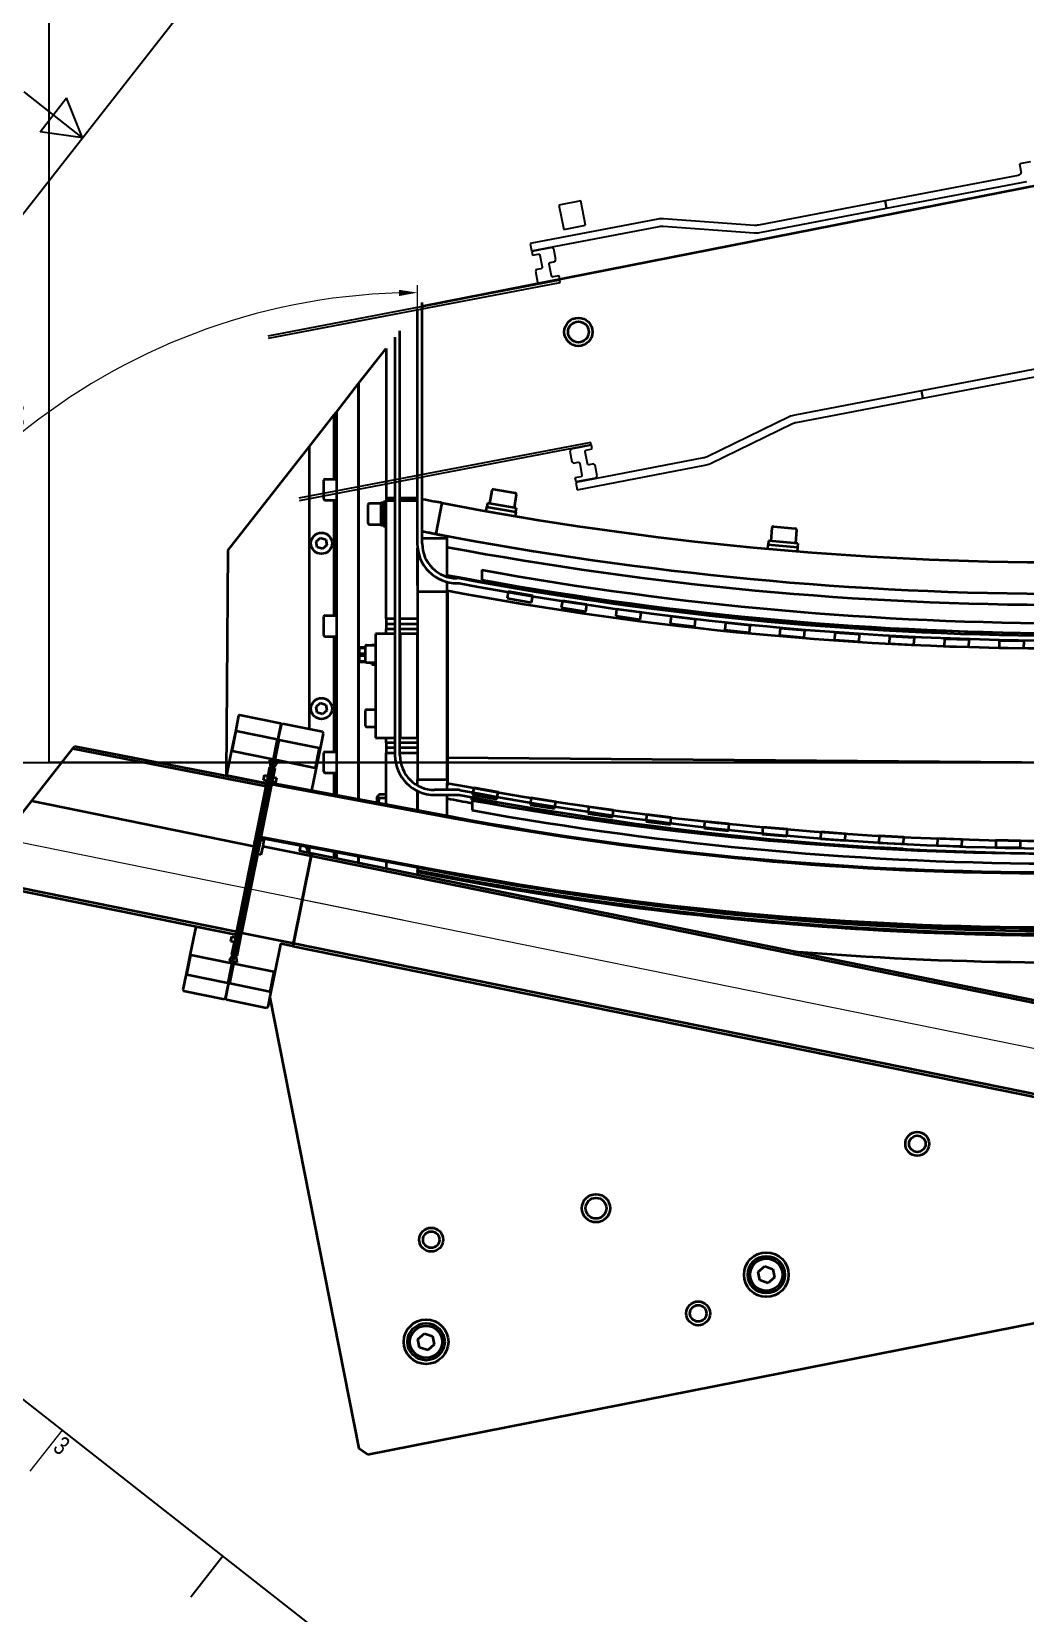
# Model space of a CAD drawing. Header units: millimetres. Extents: x -605 to 8012, y -2292 to 5879.
# Drawn here: x -1 to 668, y 816 to 1879 of the extents above; entities that cross this region are included whole.
import ezdxf

# ---------------------------------------------------------------- set-up
doc = ezdxf.new("R2010")
doc.units = ezdxf.units.MM
doc.header["$LTSCALE"] = 5
doc.layers.get('0').update_dxf_attribs({"lineweight": 25})
doc.layers.add('Arestas Visíveis', color=7, linetype='Continuous', lineweight=35)
doc.layers.add('Legenda', color=7, linetype='Continuous', lineweight=25)
for name, color, linetype, lineweight, true_color in [('Dimensão', 7, 'Continuous', 18, 0x006400), ('Geometria de Sketch', 7, 'Continuous', 35, 0x008080), ('Linha de Centro', 7, 'Continuous', 18, 0x0000a0), ('Linha de Centro de Dobras', 7, 'Continuous', 18, 0x0000a0)]:
    doc.layers.add(name, color=color, linetype=linetype, lineweight=lineweight, true_color=true_color)
doc.styles.add('Texto_2_5 - LNLS', font='SwissCL.ttf')
doc.styles.add('Texto_2_5_COTA - LNLS', font='SwissCLI.ttf')
doc.dimstyles.new('PADRAO-LNLS', dxfattribs={"dimscale": 5, "dimtxt": 2.5, "dimasz": 2.5, "dimexe": 1, "dimexo": 1, "dimgap": 0.25, "dimtad": 1, "dimdec": 1, "dimrnd": 1e-08, "dimzin": 0, "dimtxsty": 'Texto_2_5_COTA - LNLS', "dimcen": 0.09, "dimdle": 4, "dimclrd": 98, "dimclre": 98, "dimclrt": 1, "dimadec": 1, "dimazin": 0, "dimtfac": 0.6, "dimtdec": 3, "dimtmove": 0, "dimatfit": 3, "dimfxl": 1, "dimtolj": 1, "dimtzin": 0, "dimlwd": 15, "dimlwe": 15, "dimarcsym": 0})

# ---------------------------------------------------------------- blocks, each defined once
blk = doc.blocks.new('Borders A3')
at = {"layer": 'Legenda'}
for p, q in [((25, 287), (25, 10)), ((20, 145.61), (20, 151.39)), ((25, 148.5), (20, 151.39)), ((25, 148.5), (15, 148.5)), ((25, 148.5), (20, 145.61)), ((25, 10), (410, 10)), ((157.5, 10), (157.5, 3))]:
    blk.add_line(p, q, dxfattribs=at)
at = {"layer": 'Linha de Centro de Dobras'}
blk.add_line((130, 10), (130, 3), dxfattribs=at)
at = {"layer": 'Legenda', "color": 236, "true_color": 0x800040, "insert": (131.25, 9.6), "char_height": 2.5, "attachment_point": 2, "style": 'Texto_2_5 - LNLS'}
blk.add_mtext('3', dxfattribs=at)
blk = doc.blocks.new('*D21')
at = {"layer": 'Defpoints', "color": 0, "linetype": 'Continuous', "transparency": 16777216}
for p in [(72.2, 1660.1), (259.1, 1502.5), (254.2, 1280.7), (259.1, 1279.7)]:
    blk.add_point(p, dxfattribs=at)
at = {"layer": 'Dimensão', "color": 98, "linetype": 'Continuous', "lineweight": 15, "transparency": 16777216}
for p, q in [((259.1, 1507.5), (259.1, 1708.6)), ((249.3, 1281.7), (-161.2, 1365.1))]:
    blk.add_line(p, q, dxfattribs=at)
blk.add_arc((259.1, 1279.7), 423.9, 91.6895, 166.8284, dxfattribs=at)
at = {"layer": 'Dimensão', "color": 98, "linetype": 'Continuous', "transparency": 16777216}
for points in [[(246.6, 1705.5), (246.7, 1701.3), (259.1, 1703.6)], [(-151.6, 1375.8), (-155.7, 1376.7), (-156.3, 1364.1)]]:
    blk.add_solid(points, dxfattribs=at)
at = {"layer": 'Dimensão', "color": 1, "linetype": 'Continuous', "lineweight": 18, "transparency": 16777216, "insert": (-14.6, 1614.6), "char_height": 12.5, "attachment_point": 5, "rotation": 39.2589, "style": 'Texto_2_5_COTA - LNLS'}
blk.add_mtext('\\A1;78,5°', dxfattribs=at)

msp = doc.modelspace()

# ---------------------------------------------------------------- linework, layer by layer
for p, q in [((11.22865, 1387.75348), (11.22865, 2167.78107)), ((671.56604, 1791.58589), (664.19955, 1790.17707)), ((664.19955, 1790.17707), (665.13876, 1785.26607)), ((663.15287, 1782.34097), (573.77274, 1765.24731)), ((574.71196, 1760.33632), (669.00308, 1778.36918)), ((368.99259, 1765.29406), (354.27664, 1762.38879)), ((354.27664, 1762.38879), (357.5145, 1745.98817)), ((372.23045, 1748.89344), (368.99259, 1765.29406)), ((573.77274, 1765.24731), (488.54802, 1748.94837)), ((489.48723, 1744.03737), (574.71196, 1760.33632)), ((573.77274, 1765.24731), (574.71196, 1760.33632)), ((574.71196, 1760.33632), (573.77274, 1765.24731)), ((420.76985, 1753.03958), (334.89858, 1736.61699)), ((335.83779, 1731.70599), (421.70906, 1748.12859)), ((357.5145, 1745.98817), (372.23045, 1748.89344)), ((424.31518, 1748.28008), (485.57805, 1743.81013)), ((485.9419, 1748.79687), (424.67903, 1753.26683)), ((334.89858, 1736.61699), (335.83779, 1731.70599)), ((349.6825, 1733.84468), (335.93171, 1731.21489)), ((350.85254, 1733.05033), (349.6825, 1733.84468)), ((335.93171, 1731.21489), (336.40132, 1728.75939)), ((336.40132, 1728.75939), (340.33011, 1729.51076)), ((341.50016, 1728.71641), (343.00289, 1720.85881)), ((348.52041, 1723.95025), (351.467, 1724.51378)), ((352.26136, 1725.68382), (350.85254, 1733.05033)), ((351.467, 1724.51378), (352.26136, 1725.68382)), ((339.26194, 1719.12524), (338.46758, 1717.9552)), ((338.46758, 1717.9552), (339.8764, 1710.58869)), ((342.20854, 1719.68877), (339.26194, 1719.12524)), ((341.04645, 1709.79433), (354.79723, 1712.42413)), ((349.22879, 1714.92261), (347.72605, 1722.78021)), ((354.32763, 1714.87963), (350.39883, 1714.12826)), ((354.79723, 1712.42413), (354.32763, 1714.87963)), ((354.89116, 1711.93303), (158.45132, 1674.36455)), ((158.73308, 1672.89125), (355.17292, 1710.45973)), ((339.8764, 1710.58869), (341.04645, 1709.79433)), ((355.17292, 1710.45973), (354.89116, 1711.93303)), ((692.48337, 1655.59431), (598.19224, 1637.56145)), ((599.13146, 1632.65045), (688.51158, 1649.74411)), ((598.19224, 1637.56145), (512.96752, 1621.2625)), ((513.90673, 1616.3515), (599.13146, 1632.65045)), ((598.19224, 1637.56145), (599.13146, 1632.65045)), ((599.13146, 1632.65045), (598.19224, 1637.56145)), ((509.25035, 1620.03123), (453.96018, 1593.27089)), ((456.13845, 1588.77031), (511.42862, 1615.53066)), ((375.74165, 1602.90898), (179.30181, 1565.34051)), ((179.58357, 1563.86721), (376.02341, 1601.43568)), ((362.36654, 1598.31478), (361.57219, 1597.14474)), ((361.57219, 1597.14474), (362.98101, 1589.77823)), ((376.11733, 1600.94458), (362.36654, 1598.31478)), ((373.36652, 1588.71007), (371.86378, 1596.56767)), ((372.65814, 1597.73771), (376.58694, 1598.48908)), ((376.02341, 1601.43568), (375.74165, 1602.90898)), ((376.58694, 1598.48908), (376.11733, 1600.94458)), ((362.98101, 1589.77823), (364.15105, 1588.98388)), ((364.15105, 1588.98388), (367.09765, 1589.5474)), ((451.48207, 1592.45004), (365.6108, 1576.02744)), ((366.55001, 1571.11645), (452.42128, 1587.53904)), ((368.26769, 1588.75305), (369.77043, 1580.89545)), ((377.48316, 1588.47924), (374.53657, 1587.91571)), ((378.6532, 1587.68488), (377.48316, 1588.47924)), ((380.06202, 1580.31838), (378.6532, 1587.68488)), ((368.97607, 1579.72541), (365.04727, 1578.97404)), ((365.04727, 1578.97404), (365.51688, 1576.51854)), ((365.51688, 1576.51854), (379.26767, 1579.14833)), ((365.6108, 1576.02744), (366.55001, 1571.11645)), ((379.26767, 1579.14833), (380.06202, 1580.31838)), ((262.17056, 1561.3933), (262.17056, 1567.50949)), ((262.41287, 1558.38317), (261.92825, 1560.83574)), ((-604.69067, 1387.75348), (2195.81165, 1387.75348)), ((695.81165, 1387.75348), (11.22865, 1387.75348))]:
    msp.add_line(p, q)
for points, knots in [([(665.13876, 1785.26607), (665.19672, 1784.96303), (665.19398, 1784.5928), (665.06913, 1783.9885), (664.92493, 1783.64749), (664.57832, 1783.13697), (664.3146, 1782.87711), (663.79901, 1782.53808), (663.45591, 1782.39893), (663.15287, 1782.34097)], [0.074048136272, 0.074048136272, 0.074048136272, 0.074048136272, 0.092560173294, 0.092560173294, 0.111072208626, 0.111072208626, 0.129584241747, 0.129584241747, 0.148096272964, 0.148096272964, 0.148096272964, 0.148096272964]), ([(340.33011, 1729.51076), (340.45133, 1729.53394), (340.59942, 1729.53285), (340.84114, 1729.48291), (340.97755, 1729.42523), (341.18176, 1729.28659), (341.2857, 1729.1811), (341.42131, 1728.97486), (341.47697, 1728.83762), (341.50016, 1728.71641)], [0, 0, 0, 0, 0.007404812577, 0.007404812577, 0.014809625751, 0.014809625751, 0.022214439659, 0.022214439659, 0.02961925419, 0.02961925419, 0.02961925419, 0.02961925419]), ([(347.72605, 1722.78021), (347.71344, 1722.84616), (347.7075, 1722.91322), (347.70915, 1723.0475), (347.71674, 1723.11439), (347.75857, 1723.30727), (347.81076, 1723.42792), (347.95845, 1723.64242), (348.05254, 1723.73422), (348.27061, 1723.87659), (348.39251, 1723.92579), (348.52041, 1723.95025)], [-0.03149629089, -0.03149629089, -0.03149629089, -0.03149629089, -0.027467478112, -0.027467478112, -0.023438665515, -0.023438665515, -0.015625773529, -0.015625773529, -0.007812885719, -0.007812885719, 0, 0, 0, 0]), ([(343.00289, 1720.85881), (343.02608, 1720.73759), (343.02498, 1720.5895), (342.97504, 1720.34778), (342.91736, 1720.21138), (342.77872, 1720.00717), (342.67323, 1719.90322), (342.46699, 1719.76761), (342.32975, 1719.71195), (342.20854, 1719.68877)], [0.029619254784, 0.029619254784, 0.029619254784, 0.029619254784, 0.037024069733, 0.037024069733, 0.044428883928, 0.044428883928, 0.051833697182, 0.051833697182, 0.059238509645, 0.059238509645, 0.059238509645, 0.059238509645]), ([(350.39883, 1714.12826), (350.33288, 1714.11564), (350.26583, 1714.10971), (350.13154, 1714.11136), (350.06465, 1714.11894), (349.87178, 1714.16078), (349.75113, 1714.21297), (349.53663, 1714.36066), (349.44483, 1714.45475), (349.30246, 1714.67282), (349.25325, 1714.79472), (349.22879, 1714.92261)], [-0.031496296308, -0.031496296308, -0.031496296308, -0.031496296308, -0.027467494444, -0.027467494444, -0.023438692321, -0.023438692321, -0.01562580028, -0.01562580028, -0.007812901633, -0.007812901633, 0, 0, 0, 0]), ([(371.86378, 1596.56767), (371.85117, 1596.63362), (371.84523, 1596.70067), (371.84688, 1596.83496), (371.85447, 1596.90184), (371.8963, 1597.09472), (371.9485, 1597.21537), (372.09619, 1597.42987), (372.19028, 1597.52167), (372.40835, 1597.66404), (372.53024, 1597.71325), (372.65814, 1597.73771)], [-0.03149629534, -0.03149629534, -0.03149629534, -0.03149629534, -0.027467479434, -0.027467479434, -0.02343866374, -0.02343866374, -0.01562577007, -0.01562577007, -0.007812883261, -0.007812883261, 0, 0, 0, 0]), ([(367.09765, 1589.5474), (367.21886, 1589.57059), (367.36695, 1589.56949), (367.60868, 1589.51955), (367.74508, 1589.46187), (367.94929, 1589.32323), (368.05323, 1589.21774), (368.18884, 1589.0115), (368.2445, 1588.87426), (368.26769, 1588.75305)], [0.059238509645, 0.059238509645, 0.059238509645, 0.059238509645, 0.066643322108, 0.066643322108, 0.074048135362, 0.074048135362, 0.081452949557, 0.081452949557, 0.088857764505, 0.088857764505, 0.088857764505, 0.088857764505]), ([(374.53657, 1587.91571), (374.47061, 1587.9031), (374.40356, 1587.89716), (374.26928, 1587.89881), (374.20239, 1587.9064), (374.00951, 1587.94823), (373.88886, 1588.00042), (373.67436, 1588.14811), (373.58256, 1588.2422), (373.44019, 1588.46027), (373.39098, 1588.58217), (373.36652, 1588.71007)], [-0.031496291542, -0.031496291542, -0.031496291542, -0.031496291542, -0.027467487703, -0.027467487703, -0.023438683707, -0.023438683707, -0.01562579279, -0.01562579279, -0.007812897575, -0.007812897575, 0, 0, 0, 0]), ([(369.77043, 1580.89545), (369.79361, 1580.77423), (369.79251, 1580.62614), (369.74257, 1580.38442), (369.68489, 1580.24802), (369.54625, 1580.04381), (369.44076, 1579.93986), (369.23452, 1579.80425), (369.09729, 1579.74859), (368.97607, 1579.72541)], [-0.02961925419, -0.02961925419, -0.02961925419, -0.02961925419, -0.022214439659, -0.022214439659, -0.014809625751, -0.014809625751, -0.007404812577, -0.007404812577, 0, 0, 0, 0])]:
    msp.add_open_spline(points, degree=3, knots=knots)
for points in [[(424.67903, 1753.26683), (423.35728, 1753.36327), (421.97434, 1753.26994), (420.76985, 1753.03958)], [(421.70906, 1748.12859), (422.51205, 1748.28216), (423.43401, 1748.34438), (424.31518, 1748.28008)], [(488.54802, 1748.94837), (487.74502, 1748.7948), (486.82306, 1748.73258), (485.9419, 1748.79687)], [(485.57805, 1743.81013), (486.8998, 1743.71369), (488.28274, 1743.80701), (489.48723, 1744.03737)], [(512.96752, 1621.2625), (511.76303, 1621.03214), (510.44324, 1620.60859), (509.25035, 1620.03123)], [(511.42862, 1615.53066), (512.22388, 1615.91556), (513.10374, 1616.19793), (513.90673, 1616.3515)], [(453.96018, 1593.27089), (453.16492, 1592.88598), (452.28506, 1592.60361), (451.48207, 1592.45004)], [(452.42128, 1587.53904), (453.62577, 1587.7694), (454.94556, 1588.19296), (456.13845, 1588.77031)]]:
    msp.add_open_spline(points, degree=3)
at = {"layer": 'Arestas Visíveis'}
for p, q in [((1035.36701, 1846.55587), (262.28947, 1694.18337)), ((258.95614, 1692.79593), (258.95614, 1534.90439)), ((262.28947, 1534.90439), (262.28947, 1697.04983)), ((243.94703, 1673.64178), (243.94703, 1392.54421)), ((247.28036, 1392.54421), (247.28036, 1677.89568)), ((219.47832, 1642.4156), (237.97832, 1666.02471)), ((237.97832, 1666.02471), (237.97832, 1565.44726)), ((204.47832, 1623.27309), (219.47832, 1642.4156)), ((219.47832, 1642.4156), (219.47832, 1362.7757)), ((219.47832, 1362.7757), (219.47832, 1642.4156)), ((186.14498, 1599.87667), (202.81165, 1621.14614)), ((202.81165, 1621.14614), (204.47832, 1623.27309)), ((202.81165, 1621.14614), (202.81165, 1578.25389)), ((204.47832, 1623.27309), (204.47832, 1365.57803)), ((131.56419, 1530.22242), (186.14498, 1599.87667)), ((186.14498, 1599.87667), (186.14498, 1410.0605)), ((196.14498, 1564.92056), (196.14498, 1577.42056)), ((196.97832, 1578.25389), (204.47832, 1578.25389)), ((196.97832, 1564.08722), (204.47832, 1564.08722)), ((202.81165, 1564.08722), (202.81165, 1486.58722)), ((237.97832, 1565.44726), (237.97832, 1563.78059)), ((243.94703, 1565.44726), (237.97832, 1565.44726)), ((237.97832, 1484.28059), (237.97832, 1563.78059)), ((237.97832, 1563.78059), (243.94703, 1563.78059)), ((258.95614, 1565.44726), (247.28036, 1565.44726)), ((247.28036, 1563.78059), (258.95614, 1563.78059)), ((309.14861, 1570.58884), (307.61054, 1561.72124)), ((310.3048, 1571.40323), (324.7557, 1568.89674)), ((325.57009, 1567.74055), (324.03202, 1558.87295)), ((225.97832, 1548.61392), (225.97832, 1561.11392)), ((226.81165, 1561.94726), (234.31165, 1561.94726)), ((234.31165, 1562.53059), (234.31165, 1547.19726)), ((234.31165, 1562.53059), (236.31165, 1562.53059)), ((236.31165, 1563.19726), (236.31165, 1546.53059)), ((236.31165, 1563.19726), (237.97832, 1563.19726)), ((275.49102, 1562.24497), (271.3439, 1541.48795)), ((305.51266, 1559.37863), (305.06077, 1556.7733)), ((325.21844, 1555.96069), (305.51266, 1559.37863)), ((306.1326, 1561.97759), (305.67688, 1559.35015)), ((325.50995, 1558.61661), (306.1326, 1561.97759)), ((325.21844, 1555.96069), (324.76655, 1553.35535)), ((325.50995, 1558.61661), (325.05422, 1555.98917)), ((226.81165, 1547.78059), (234.31165, 1547.78059)), ((234.31165, 1547.19726), (236.31165, 1547.19726)), ((236.31165, 1546.53059), (237.97832, 1546.53059)), ((497.58308, 1545.46102), (496.81119, 1536.49418)), ((498.66516, 1546.37157), (513.27778, 1545.11369)), ((514.18833, 1544.03161), (513.41645, 1535.06477)), ((190.83575, 1536.30303), (193.734, 1538.83579)), ((191.58006, 1532.52668), (190.83575, 1536.30303)), ((195.22263, 1531.2831), (191.58006, 1532.52668)), ((193.734, 1538.83579), (197.37657, 1537.59221)), ((198.12089, 1533.81587), (195.22263, 1531.2831)), ((197.37657, 1537.59221), (198.12089, 1533.81587)), ((259.14498, 1506.67028), (259.14498, 1531.73643)), ((259.14498, 1531.73643), (259.14498, 1506.67028)), ((279.14498, 1538.33695), (262.28947, 1538.33695)), ((279.14498, 1532.56754), (279.14498, 1540.00362)), ((279.14498, 1513.67028), (279.14498, 1532.56754)), ((494.92196, 1533.98028), (494.69518, 1531.34579)), ((514.84827, 1532.26499), (494.92196, 1533.98028)), ((495.31672, 1536.62283), (495.08801, 1533.96599)), ((514.91092, 1534.93612), (495.31672, 1536.62283)), ((514.84827, 1532.26499), (514.62149, 1529.6305)), ((514.91092, 1534.93612), (514.68222, 1532.27928)), ((131.56419, 1530.22242), (130.29092, 1379.38229)), ((279.14498, 1512.48827), (279.14498, 1513.67028)), ((287.44458, 1511.57106), (285.62281, 1511.57106)), ((287.59702, 1511.54243), (287.44458, 1511.57106)), ((302.47832, 1517.12446), (302.47832, 1510.4578)), ((259.14498, 1506.67028), (259.14498, 1502.50362)), ((259.14498, 1502.50362), (259.14498, 1376.33695)), ((279.14498, 1502.50362), (259.14498, 1502.50362)), ((279.14498, 1506.67028), (279.14498, 1509.03648)), ((279.14498, 1503.33695), (279.14498, 1506.67028)), ((279.14498, 1503.33695), (279.14498, 1373.83695)), ((279.14498, 1376.33695), (279.14498, 1502.50362)), ((285.62281, 1508.23772), (287.1344, 1508.23772)), ((320.19432, 1502.67814), (319.38396, 1498.08237)), ((336.60778, 1499.784), (320.19432, 1502.67814)), ((320.70637, 1505.58215), (320.77314, 1505.96083)), ((320.77314, 1505.96083), (337.18661, 1503.0667)), ((335.79742, 1495.18823), (336.60778, 1499.784)), ((337.18661, 1503.0667), (337.14186, 1502.81293)), ((357.09519, 1499.61904), (357.11311, 1499.73214)), ((357.11311, 1499.73214), (373.57458, 1497.1249)), ((319.38396, 1498.08237), (335.79742, 1495.18823)), ((356.59166, 1496.43985), (355.86163, 1491.83064)), ((355.86163, 1491.83064), (372.3231, 1489.2234)), ((373.05313, 1493.83261), (356.59166, 1496.43985)), ((372.3231, 1489.2234), (373.05313, 1493.83261)), ((373.57458, 1497.1249), (373.57376, 1497.11975)), ((393.09233, 1490.83773), (392.44286, 1486.21648)), ((393.09233, 1490.83773), (393.10856, 1490.95322)), ((409.5968, 1488.51818), (393.09233, 1490.83773)), ((196.14498, 1473.25389), (196.14498, 1485.75389)), ((196.97832, 1486.58722), (204.47832, 1486.58722)), ((237.97832, 1484.28059), (237.97832, 1480.94726)), ((243.94703, 1484.28059), (237.97832, 1484.28059)), ((237.97832, 1480.94726), (237.97832, 1477.61392)), ((237.97832, 1480.94726), (243.94703, 1480.94726)), ((259.14498, 1484.28059), (247.28036, 1484.28059)), ((247.28036, 1480.94726), (259.14498, 1480.94726)), ((392.44286, 1486.21648), (408.94732, 1483.89693)), ((408.94732, 1483.89693), (409.5968, 1488.51818)), ((409.62578, 1488.72437), (409.5968, 1488.51818)), ((429.68521, 1485.87349), (429.11649, 1481.24161)), ((429.11649, 1481.24161), (445.65893, 1479.21045)), ((429.68521, 1485.87349), (429.72285, 1486.18005)), ((446.22765, 1483.84233), (429.68521, 1485.87349)), ((445.65893, 1479.21045), (446.22765, 1483.84233)), ((446.27431, 1484.22236), (446.22765, 1483.84233)), ((466.35916, 1481.54864), (465.87136, 1476.90753)), ((466.35916, 1481.54864), (466.40747, 1482.00824)), ((482.93453, 1479.8065), (466.35916, 1481.54864)), ((482.44673, 1475.16539), (482.93453, 1479.8065)), ((482.98873, 1480.32221), (482.93453, 1479.8065)), ((503.103, 1477.86449), (503.15324, 1478.43871)), ((196.97832, 1472.42056), (204.47832, 1472.42056)), ((202.81165, 1472.42056), (202.81165, 1394.92056)), ((244.14498, 1474.17028), (230.81165, 1474.17028)), ((230.81165, 1474.17028), (230.81165, 1404.17028)), ((237.97832, 1474.17028), (237.97832, 1477.61392)), ((237.97832, 1477.61392), (243.94703, 1477.61392)), ((244.14498, 1404.17028), (244.14498, 1474.17028)), ((247.28036, 1477.61392), (259.14498, 1477.61392)), ((247.28036, 1474.17028), (247.47832, 1474.17028)), ((259.14498, 1474.17028), (247.47832, 1474.17028)), ((247.47832, 1474.17028), (247.47832, 1404.17028)), ((259.14498, 1404.17028), (259.14498, 1474.17028)), ((465.87136, 1476.90753), (482.44673, 1475.16539)), ((503.103, 1477.86449), (502.69628, 1473.21558)), ((502.69628, 1473.21558), (519.29952, 1471.76299)), ((519.70625, 1476.4119), (503.103, 1477.86449)), ((519.29952, 1471.76299), (519.70625, 1476.4119)), ((519.75987, 1477.02476), (519.70625, 1476.4119)), ((539.90554, 1474.82218), (539.58001, 1470.16688)), ((539.58001, 1470.16688), (556.20608, 1469.00427)), ((539.90554, 1474.82218), (539.951, 1475.47224)), ((556.53161, 1473.65957), (539.90554, 1474.82218)), ((556.20608, 1469.00427), (556.53161, 1473.65957)), ((556.57855, 1474.33075), (556.53161, 1473.65957)), ((576.75558, 1472.42262), (576.51134, 1467.76235)), ((576.51134, 1467.76235), (593.15517, 1466.89008)), ((576.75558, 1472.42262), (576.79158, 1473.10951)), ((593.3994, 1471.55035), (576.75558, 1472.42262)), ((593.15517, 1466.89008), (593.3994, 1471.55035)), ((593.43559, 1472.24078), (593.3994, 1471.55035)), ((613.64187, 1470.66655), (613.47901, 1466.00272)), ((613.64187, 1470.66655), (613.66578, 1471.35109)), ((630.29839, 1470.08489), (613.64187, 1470.66655)), ((630.13552, 1465.42106), (630.29839, 1470.08489)), ((630.3218, 1470.75535), (630.29839, 1470.08489)), ((650.5532, 1469.5545), (650.47176, 1464.88854)), ((650.5532, 1469.5545), (650.56443, 1470.19743)), ((667.21733, 1469.26362), (650.5532, 1469.5545)), ((667.13589, 1464.59767), (667.21733, 1469.26362)), ((667.228, 1469.87484), (667.21733, 1469.26362)), ((219.97832, 1465.21188), (224.14498, 1465.21188)), ((219.97832, 1465.21188), (219.97832, 1464.5161)), ((224.14498, 1464.5161), (219.97832, 1464.5161)), ((219.97832, 1460.90766), (219.97832, 1464.5161)), ((219.97832, 1460.90766), (224.14498, 1460.90766)), ((219.97832, 1460.90766), (219.97832, 1459.5161)), ((224.14498, 1459.5161), (219.97832, 1459.5161)), ((219.97832, 1455.90766), (219.97832, 1459.5161)), ((224.14498, 1455.67028), (224.14498, 1466.00362)), ((224.81165, 1466.67028), (230.81165, 1466.67028)), ((228.31165, 1466.67028), (228.31165, 1466.87855)), ((228.31165, 1466.87855), (230.81165, 1466.87855)), ((613.47901, 1466.00272), (630.13552, 1465.42106)), ((650.47176, 1464.88854), (667.13589, 1464.59767)), ((219.97832, 1455.90766), (224.14498, 1455.90766)), ((219.97832, 1455.90766), (219.97832, 1455.21188)), ((224.32759, 1455.21188), (219.97832, 1455.21188)), ((224.81165, 1455.00362), (230.81165, 1455.00362)), ((228.31165, 1453.54521), (228.31165, 1455.00362)), ((228.31165, 1453.54521), (230.81165, 1453.54521)), ((190.83575, 1425.19191), (193.734, 1427.72468)), ((191.58006, 1421.41557), (190.83575, 1425.19191)), ((193.734, 1427.72468), (197.37657, 1426.4811)), ((197.37657, 1426.4811), (198.12089, 1422.70475)), ((138.73236, 1419.18108), (136.75833, 1409.46286)), ((139.32189, 1419.57154), (138.73236, 1419.18108)), ((166.92485, 1413.96463), (139.32189, 1419.57154)), ((195.22263, 1420.17199), (191.58006, 1421.41557)), ((198.12089, 1422.70475), (195.22263, 1420.17199)), ((224.14498, 1412.33695), (224.14498, 1422.67028)), ((224.81165, 1423.33695), (230.81165, 1423.33695)), ((136.75833, 1409.46286), (133.80558, 1394.92642)), ((134.39511, 1395.31688), (137.14879, 1408.87334)), ((136.75833, 1409.46286), (137.14879, 1408.87334)), ((137.14879, 1408.87334), (164.75176, 1403.26643)), ((165.34128, 1403.65689), (167.31531, 1413.37511)), ((167.24896, 1413.04845), (165.40764, 1403.98356)), ((165.40764, 1403.98356), (166.05841, 1403.00101)), ((167.31531, 1413.37511), (166.92485, 1413.96463)), ((168.2315, 1413.69922), (167.24896, 1413.04845)), ((195.18114, 1408.22502), (168.2315, 1413.69922)), ((193.99059, 1398.17758), (195.83191, 1407.24247)), ((195.83191, 1407.24247), (195.18114, 1408.22502)), ((224.81165, 1411.67028), (230.81165, 1411.67028)), ((230.81165, 1404.17028), (244.14498, 1404.17028)), ((237.97832, 1400.94726), (237.97832, 1404.17028)), ((247.47832, 1404.17028), (247.28036, 1404.17028)), ((247.47832, 1404.17028), (259.14498, 1404.17028)), ((-0.35097, 1361.87653), (27.23573, 1397.08179)), ((27.23573, 1397.08179), (28.39026, 1398.55516)), ((27.23573, 1397.08179), (157.17221, 1371.81316)), ((157.50399, 1373.44653), (28.39026, 1398.55516)), ((133.80558, 1394.92642), (130.62059, 1379.24661)), ((134.39511, 1395.31688), (133.80558, 1394.92642)), ((161.99807, 1389.70997), (134.39511, 1395.31688)), ((164.75176, 1403.26643), (161.99807, 1389.70997)), ((162.38854, 1389.12045), (165.34128, 1403.65689)), ((163.30472, 1389.44456), (166.05841, 1403.00101)), ((164.75176, 1403.26643), (165.34128, 1403.65689)), ((166.05841, 1403.00101), (193.00805, 1397.52681)), ((193.00805, 1397.52681), (190.25436, 1383.97035)), ((190.90513, 1382.98781), (193.99059, 1398.17758)), ((193.00805, 1397.52681), (193.99059, 1398.17758)), ((196.14498, 1381.58722), (196.14498, 1394.08722)), ((196.97832, 1394.92056), (204.47832, 1394.92056)), ((237.97832, 1400.94726), (237.97832, 1397.61392)), ((243.94703, 1400.94726), (237.97832, 1400.94726)), ((237.97832, 1397.61392), (237.97832, 1394.28059)), ((243.94703, 1397.61392), (237.97832, 1397.61392)), ((237.97832, 1359.3195), (237.97832, 1394.28059)), ((237.97832, 1394.28059), (243.94703, 1394.28059)), ((259.14498, 1400.94726), (247.28036, 1400.94726)), ((259.14498, 1397.61392), (247.28036, 1397.61392)), ((247.28036, 1394.28059), (259.14498, 1394.28059)), ((160.41324, 1384.41956), (134.80061, 1258.32791)), ((134.88482, 1253.71891), (162.289, 1388.63044)), ((162.289, 1388.63044), (134.88482, 1253.71891)), ((136.76058, 1257.92979), (162.37321, 1384.02144)), ((158.56554, 1378.67235), (159.75991, 1384.55227)), ((160.41324, 1384.41956), (159.70393, 1389.15554)), ((159.70393, 1389.15554), (162.289, 1388.63044)), ((159.75991, 1384.55227), (160.41324, 1384.41956)), ((163.02653, 1383.88873), (161.8876, 1378.28174)), ((162.38854, 1389.12045), (161.99807, 1389.70997)), ((162.289, 1388.63044), (162.38854, 1389.12045)), ((162.32218, 1388.79378), (162.289, 1388.63044)), ((162.289, 1388.63044), (164.87408, 1388.10534)), ((163.30472, 1389.44456), (162.32218, 1388.79378)), ((164.87408, 1388.10534), (162.37321, 1384.02144)), ((162.37321, 1384.02144), (163.02653, 1383.88873)), ((190.25436, 1383.97035), (163.30472, 1389.44456)), ((188.02746, 1368.82096), (190.90513, 1382.98781)), ((190.90513, 1382.98781), (190.25436, 1383.97035)), ((130.29092, 1379.38229), (130.42284, 1378.71298)), ((130.62059, 1379.24661), (130.5088, 1378.69626)), ((130.62059, 1379.24661), (157.57023, 1373.77241)), ((157.37117, 1372.79242), (149.71869, 1335.11905)), ((160.8591, 1373.21839), (153.59245, 1337.44448)), ((155.45203, 1375.90338), (156.11557, 1379.17)), ((157.902, 1375.40572), (155.45203, 1375.90338)), ((156.11557, 1379.17), (158.56554, 1378.67235)), ((157.17221, 1371.81316), (157.50399, 1373.44653)), ((157.37117, 1372.79242), (157.57023, 1373.77241)), ((157.57023, 1373.77241), (157.902, 1375.40572)), ((158.23377, 1377.03903), (157.902, 1375.40572)), ((158.23377, 1377.03903), (158.56554, 1378.67235)), ((160.95864, 1373.70845), (160.8591, 1373.21839)), ((160.8591, 1373.21839), (282.01501, 1350.58384)), ((160.95864, 1373.70845), (160.99183, 1373.8718)), ((282.10684, 1351.07534), (160.95864, 1373.70845)), ((161.15771, 1374.68846), (160.99183, 1373.8718)), ((160.99183, 1373.8718), (188.02746, 1368.82096)), ((163.60768, 1374.1908), (161.15771, 1374.68846)), ((161.8876, 1378.28174), (161.15772, 1374.6885)), ((161.48438, 1374.62213), (162.14791, 1377.88873)), ((161.8876, 1378.28174), (162.14791, 1377.88873)), ((162.14791, 1377.88873), (164.27122, 1377.45743)), ((164.27122, 1377.45743), (163.60768, 1374.1908)), ((196.97832, 1380.75389), (204.47832, 1380.75389)), ((202.81165, 1380.75389), (202.81165, 1365.8894)), ((259.14498, 1376.33695), (279.14498, 1376.33695)), ((259.14498, 1372.22394), (259.14498, 1376.33695)), ((279.14498, 1370.50362), (279.14498, 1373.83695)), ((-41.04204, 1309.94789), (-0.35097, 1361.87653)), ((-0.35097, 1361.87653), (148.99184, 1331.54096)), ((157.17221, 1371.81316), (148.99184, 1331.54096)), ((188.02746, 1368.82096), (187.99428, 1368.6576)), ((231.64498, 1363.79521), (232.58092, 1365.41631)), ((231.64498, 1363.79521), (231.64498, 1360.50271)), ((237.97832, 1366.20943), (233.43049, 1366.20943)), ((237.97832, 1363.81304), (233.43049, 1363.81304)), ((259.14498, 1355.36511), (259.14498, 1368.46974)), ((259.14498, 1368.46974), (259.14498, 1355.36511)), ((287.44634, 1369.21088), (270.61369, 1369.21088)), ((270.61369, 1365.87754), (287.13263, 1365.87754)), ((279.14498, 1369.21088), (279.14498, 1370.50362)), ((279.14498, 1363.50362), (279.14498, 1365.87754)), ((279.14498, 1351.62868), (279.14498, 1363.50362)), ((287.60046, 1369.18161), (287.44634, 1369.21088)), ((295.50733, 1362.6713), (295.78608, 1364.25218)), ((311.9208, 1359.77717), (295.50733, 1362.6713)), ((295.81165, 1362.21905), (295.81165, 1355.55239)), ((296.89652, 1370.54977), (296.08616, 1365.954)), ((296.08616, 1365.954), (312.49962, 1363.05986)), ((313.30998, 1367.65563), (296.89652, 1370.54977)), ((312.1837, 1361.26816), (311.9208, 1359.77717)), ((312.49962, 1363.05986), (313.30998, 1367.65563)), ((335.60337, 1363.925), (334.87334, 1359.31578)), ((352.06484, 1361.31776), (335.60337, 1363.925)), ((351.33481, 1356.70854), (352.06484, 1361.31776)), ((334.35189, 1356.02349), (334.56934, 1357.39639)), ((350.81336, 1353.41625), (334.35189, 1356.02349)), ((334.87334, 1359.31578), (351.33481, 1356.70854)), ((351.01663, 1354.69963), (350.81336, 1353.41625)), ((373.30655, 1350.05462), (373.47026, 1351.21944)), ((374.41994, 1357.97676), (373.77046, 1353.35551)), ((373.77046, 1353.35551), (390.27493, 1351.03596)), ((390.92441, 1355.65721), (374.41994, 1357.97676)), ((390.27493, 1351.03596), (390.92441, 1355.65721)), ((413.33441, 1352.70688), (412.76569, 1348.075)), ((429.87685, 1350.67572), (413.33441, 1352.70688)), ((429.30812, 1346.04384), (429.87685, 1350.67572)), ((389.81102, 1347.73507), (373.30655, 1350.05462)), ((389.96221, 1348.81079), (389.81102, 1347.73507)), ((412.35945, 1344.76651), (412.47695, 1345.72341)), ((428.90189, 1342.73535), (412.35945, 1344.76651)), ((412.76569, 1348.075), (429.30812, 1346.04384)), ((429.0085, 1343.60364), (428.90189, 1342.73535)), ((451.4987, 1340.16077), (451.57746, 1340.91019)), ((468.07406, 1338.41863), (451.4987, 1340.16077)), ((452.33493, 1348.11695), (451.84713, 1343.47585)), ((451.84713, 1343.47585), (468.42249, 1341.73371)), ((468.91029, 1346.37481), (452.33493, 1348.11695)), ((468.42249, 1341.73371), (468.91029, 1346.37481)), ((491.40961, 1344.20837), (491.00288, 1339.55946)), ((508.01285, 1342.75577), (491.40961, 1344.20837)), ((507.60612, 1338.10687), (508.01285, 1342.75577)), ((530.54655, 1340.98233), (530.22102, 1336.32703)), ((547.17262, 1339.81973), (530.54655, 1340.98233)), ((148.99188, 1331.54095), (137.24933, 1273.73208)), ((148.99188, 1331.54095), (148.99184, 1331.54096)), ((149.33641, 1333.23709), (148.99188, 1331.54095)), ((149.33637, 1333.2371), (149.33641, 1333.23709)), ((149.33641, 1333.23709), (149.71869, 1335.11905)), ((149.71869, 1335.11905), (149.71864, 1335.11906)), ((153.29384, 1335.97442), (151.30414, 1326.17909)), ((151.59802, 1325.9513), (153.6205, 1335.90806)), ((153.45973, 1336.79107), (153.29384, 1335.97442)), ((153.29384, 1335.97442), (155.74381, 1335.47676)), ((153.45973, 1336.79107), (153.49291, 1336.95442)), ((180.49536, 1331.74023), (153.45973, 1336.79107)), ((153.59245, 1337.44448), (153.49291, 1336.95442)), ((153.49291, 1336.95442), (275.22017, 1314.21313)), ((275.312, 1314.70463), (153.59245, 1337.44448)), ((154.94281, 1331.53343), (153.72132, 1325.52)), ((155.74381, 1335.47676), (154.94281, 1331.53343)), ((154.94281, 1331.53343), (187.60904, 1324.89803)), ((179.84061, 1328.51686), (180.49536, 1331.74023)), ((180.52854, 1331.90358), (180.49536, 1331.74023)), ((186.14498, 1330.85431), (186.14498, 1326.89613)), ((468.14357, 1339.07998), (468.07406, 1338.41863)), ((490.71236, 1336.23881), (490.75983, 1336.78144)), ((507.31561, 1334.78622), (490.71236, 1336.23881)), ((491.00288, 1339.55946), (507.60612, 1338.10687)), ((507.35543, 1335.24137), (507.31561, 1334.78622)), ((529.9885, 1333.00182), (530.01205, 1333.33862)), ((546.61457, 1331.83921), (529.9885, 1333.00182)), ((530.22102, 1336.32703), (546.84709, 1335.16443)), ((546.63205, 1332.08919), (546.61457, 1331.83921)), ((546.84709, 1335.16443), (547.17262, 1339.81973)), ((569.31515, 1330.45079), (569.32208, 1330.58297)), ((585.95897, 1329.57852), (569.31515, 1330.45079)), ((569.73384, 1338.43982), (569.4896, 1333.77955)), ((569.4896, 1333.77955), (586.13343, 1332.90729)), ((586.37766, 1337.56756), (569.73384, 1338.43982)), ((585.96139, 1329.62459), (585.95897, 1329.57852)), ((586.13343, 1332.90729), (586.37766, 1337.56756)), ((608.79419, 1331.84697), (608.79666, 1331.91779)), ((608.95953, 1336.58161), (608.79666, 1331.91779)), ((608.79666, 1331.91779), (625.45318, 1331.33613)), ((625.61604, 1335.99995), (608.95953, 1336.58161)), ((625.45318, 1331.33613), (625.44772, 1331.17982)), ((625.45318, 1331.33613), (625.61604, 1335.99995)), ((648.12548, 1330.47007), (648.13023, 1330.74231)), ((648.21167, 1335.40827), (648.13023, 1330.74231)), ((648.13023, 1330.74231), (664.79436, 1330.45144)), ((664.8758, 1335.11739), (648.21167, 1335.40827)), ((664.79436, 1330.45144), (664.78813, 1330.09453)), ((664.79436, 1330.45144), (664.8758, 1335.11739)), ((151.30414, 1326.17909), (140.4496, 1272.74188)), ((140.84262, 1273.00219), (151.59802, 1325.9513)), ((153.72132, 1325.52), (151.59802, 1325.9513)), ((175.63215, 1265.93549), (187.60904, 1324.89803)), ((187.60904, 1324.89803), (175.63215, 1265.93549)), ((187.61415, 1326.5977), (180.10092, 1328.12384)), ((187.94081, 1326.53135), (187.60904, 1324.89803)), ((187.60904, 1324.89803), (187.87446, 1326.20468)), ((187.60904, 1324.89803), (1787.63926, 999.88855)), ((187.87446, 1326.20468), (187.61415, 1326.5977)), ((1788.78893, 1001.35572), (187.94081, 1326.53135)), ((202.81165, 1327.74061), (202.81165, 1323.51067)), ((204.47832, 1327.42924), (204.47832, 1323.17213)), ((219.47832, 1324.62692), (219.47832, 1320.12522)), ((219.47832, 1320.12522), (219.47832, 1324.62692)), ((237.97832, 1321.17072), (237.97832, 1316.36737)), ((-42.19171, 1308.48072), (136.91756, 1272.09877)), ((137.24933, 1273.73208), (-41.04204, 1309.94789)), ((259.22576, 1314.97509), (259.06421, 1314.15756)), ((259.14498, 1317.19967), (259.14498, 1317.21632)), ((259.14498, 1317.19967), (259.14498, 1315.16094)), ((259.14498, 1314.56632), (259.14498, 1315.16094)), ((259.14498, 1313.99427), (259.14498, 1314.1416)), ((279.14498, 1313.48352), (279.14498, 1313.33695)), ((109.90157, 1277.24631), (106.20233, 1259.03487)), ((109.90157, 1277.24631), (109.96792, 1277.57297)), ((136.85121, 1271.77211), (109.90157, 1277.24631)), ((133.40593, 1267.36983), (134.06947, 1270.63645)), ((135.8559, 1266.87217), (133.40593, 1267.36983)), ((134.06947, 1270.63645), (136.51944, 1270.1388)), ((134.14728, 1258.46062), (135.8559, 1266.87217)), ((136.51944, 1270.1388), (135.8559, 1266.87217)), ((136.51944, 1270.1388), (136.85121, 1271.77211)), ((136.91756, 1272.09877), (136.85121, 1271.77211)), ((136.91756, 1272.09877), (137.24933, 1273.73208)), ((140.4496, 1272.74188), (137.41391, 1257.79708)), ((140.84262, 1273.00219), (140.4496, 1272.74188)), ((175.63215, 1265.93549), (140.84262, 1273.00219)), ((163.43459, 1247.74959), (167.06747, 1265.63437)), ((167.46049, 1265.89468), (174.97372, 1264.36854)), ((175.63215, 1265.93549), (175.30038, 1264.30218)), ((175.36674, 1264.62884), (175.63215, 1265.93549)), ((1746.13613, 946.92359), (175.63215, 1265.93549)), ((106.20233, 1259.03487), (103.24958, 1244.49843)), ((103.83911, 1244.88889), (106.59279, 1258.44535)), ((106.20233, 1259.03487), (106.59279, 1258.44535)), ((106.59279, 1258.44535), (134.19576, 1252.83844)), ((132.29974, 1254.24401), (134.80061, 1258.32791)), ((134.80061, 1258.32791), (134.14728, 1258.46062)), ((136.76058, 1257.92979), (137.46989, 1253.19381)), ((137.41391, 1257.79708), (136.76058, 1257.92979)), ((174.97372, 1264.36854), (175.36674, 1264.62884)), ((175.30038, 1264.30218), (1744.98646, 945.45641)), ((103.24958, 1244.49843), (101.27555, 1234.78021)), ((103.83911, 1244.88889), (103.24958, 1244.49843)), ((131.44207, 1239.28198), (103.83911, 1244.88889)), ((134.19576, 1252.83844), (131.44207, 1239.28198)), ((131.83254, 1238.69245), (134.78528, 1253.2289)), ((134.88482, 1253.71891), (132.29974, 1254.24401)), ((132.74872, 1239.01656), (135.50241, 1252.57302)), ((134.19576, 1252.83844), (134.78528, 1253.2289)), ((134.78528, 1253.2289), (134.88482, 1253.71891)), ((134.88482, 1253.71891), (134.85164, 1253.55556)), ((134.85164, 1253.55556), (135.50241, 1252.57302)), ((137.46989, 1253.19381), (134.88482, 1253.71891)), ((135.50241, 1252.57302), (162.45205, 1247.09882)), ((162.45205, 1247.09882), (159.69836, 1233.54236)), ((160.34913, 1232.55982), (163.43459, 1247.74959)), ((162.45205, 1247.09882), (163.43459, 1247.74959)), ((101.27555, 1234.78021), (101.66601, 1234.19068)), ((101.66601, 1234.19068), (129.26898, 1228.58377)), ((129.8585, 1228.97424), (131.83254, 1238.69245)), ((131.76618, 1238.36579), (129.92486, 1229.3009)), ((131.83254, 1238.69245), (131.44207, 1239.28198)), ((132.74872, 1239.01656), (131.76618, 1238.36579)), ((159.69836, 1233.54236), (132.74872, 1239.01656)), ((129.26898, 1228.58377), (129.8585, 1228.97424)), ((129.92486, 1229.3009), (130.57563, 1228.31836)), ((130.57563, 1228.31836), (157.52527, 1222.84416)), ((157.52527, 1222.84416), (158.50781, 1223.49493)), ((158.50781, 1223.49493), (160.34913, 1232.55982)), ((160.34913, 1232.55982), (159.69836, 1233.54236)), ((159.78085, 1229.76213), (219.5672, 926.42991)), ((225.43972, 922.49118), (1054.03804, 1085.80676)), ((488.33961, 1045.19993), (492.68699, 1048.99908)), ((489.45608, 1039.53541), (488.33961, 1045.19993)), ((492.68699, 1048.99908), (498.15085, 1047.13371)), ((498.15085, 1047.13371), (499.26732, 1041.46919)), ((494.91993, 1037.67004), (489.45608, 1039.53541)), ((499.26732, 1041.46919), (494.91993, 1037.67004)), ((259.41061, 1000.07834), (263.75799, 1003.8775)), ((260.52708, 994.41382), (259.41061, 1000.07834)), ((263.75799, 1003.8775), (269.22185, 1002.01213)), ((269.22185, 1002.01213), (270.33832, 996.3476)), ((265.99093, 992.54845), (260.52708, 994.41382)), ((270.33832, 996.3476), (265.99093, 992.54845)), ((225.43972, 922.49118), (219.5672, 926.42991))]:
    msp.add_line(p, q, dxfattribs=at)
for centre, radius in [((367.35848, 1677.16012), 9.48), ((367.35848, 1677.16012), 6.98), ((194.47832, 1535.05945), 7.08333), ((194.47832, 1423.94833), 7.08333), ((595.37608, 1131.30364), 8.03917), ((595.37608, 1131.30364), 5.53917), ((379.1848, 1088.02315), 9.48), ((379.1848, 1088.02315), 6.98), ((268.33465, 1066.84423), 8.03917), ((268.33465, 1066.84423), 5.53917), ((493.80346, 1043.33456), 15), ((493.80346, 1043.33456), 12.5), ((493.80346, 1043.33456), 10.83333), ((447.97022, 1017.31358), 8.03917), ((447.97022, 1017.31358), 5.53917), ((264.87446, 998.21297), 15), ((264.87446, 998.21297), 12.5), ((264.87446, 998.21297), 10.83333)]:
    msp.add_circle(centre, radius, dxfattribs=at)
for centre, radius, start, end in [((196.97832, 1577.42056), 0.83333, 90, 180), ((196.97832, 1564.92056), 0.83333, 180, 270), ((695.81165, 3751.08681), 2228.83333, 258.78411418, 259.00134857), ((310.1339, 1570.41794), 1, 80.16, 170.16), ((324.5848, 1567.91145), 1, 350.16, 80.16), ((226.81165, 1561.11392), 0.83333, 90, 180), ((695.81165, 3751.08681), 2228.83333, 259.12988431, 280.87011569), ((226.81165, 1548.61392), 0.83333, 180, 270), ((695.81165, 3751.08681), 2250, 258.89097561, 258.99852715), ((695.81165, 3750.92014), 2250, 258.89097561, 259.32807071), ((498.57939, 1545.37525), 1, 85.08, 175.08), ((513.19202, 1544.11737), 1, 355.08, 85.08), ((285.62281, 1534.90439), 26.66667, 179.99999852, 269.99999852), ((285.62281, 1534.90439), 23.33333, 180.00000169, 270.00000169), ((695.81165, 3751.08681), 2250, 259.12585366, 280.87414634), ((695.81165, 3743.65073), 2250, 259.32807071, 269.98938967), ((695.81165, 3724.75348), 2250, 259.32807071, 268.91025407), ((702.47832, 3721.26556), 2248.33333, 259.36636314, 280.63363689), ((702.47832, 3731.28345), 2250, 259.75965168, 280.24034832), ((702.47832, 3724.61678), 2250, 259.75965168, 280.24034832), ((695.81165, 3714.42014), 2250, 259.32807071, 280.67192929), ((702.47832, 3721.26556), 2251.66667, 259.37031065, 280.63363686), ((196.97832, 1485.75389), 0.83333, 90, 180), ((196.97832, 1473.25389), 0.83333, 180, 270), ((224.81165, 1466.00362), 0.66667, 90, 180), ((224.81165, 1455.67028), 0.66667, 180, 270), ((224.81165, 1422.67028), 0.66667, 90, 180), ((224.81165, 1412.33695), 0.66667, 180, 270), ((196.97832, 1394.08722), 0.83333, 90, 180), ((270.61369, 1392.54421), 26.66667, 180, 270), ((270.61369, 1392.54421), 23.33333, 180, 270), ((196.97832, 1381.58722), 0.83333, 180, 270), ((695.81165, 3584.92014), 2250, 259.32807071, 280.67192929), ((695.81165, 3574.58681), 2250, 259.32807071, 259.75965168), ((707.11729, 3578.02936), 2251.66667, 259.25013713, 280.75385529), ((707.11729, 3578.02936), 2248.33333, 259.24614471, 280.75385529), ((695.81165, 3576.37804), 2250, 259.75965168, 280.24034832), ((695.81165, 3569.71137), 2250, 259.75965168, 280.24034832), ((198.48127, 1335.06564), 15, 194.69607353, 212.74042629), ((695.81165, 3524.42014), 2253, 258.82236055, 281.17763945), ((695.81165, 3524.42014), 2250, 258.80936134, 281.19063866), ((695.81165, 3524.42014), 2252, 258.8194279, 281.1805721), ((695.81165, 3524.42014), 2252.16667, 258.82236055, 281.17763945), ((695.81165, 3524.42014), 2271.16667, 265.35829014, 281.08501737)]:
    msp.add_arc(centre, radius, start, end, dxfattribs=at)
for points, knots in [([(275.49102, 1562.24497), (275.49102, 1562.24497), (275.3678, 1562.26862), (274.86669, 1562.36494), (274.4888, 1562.43762), (273.61697, 1562.60563), (273.0649, 1562.71216), (271.85541, 1562.94616), (271.19799, 1563.07363), (270.5817, 1563.19341)], [0, 0, 0, 0, 0.11300659862, 0.11300659862, 0.22601319725, 0.22601319725, 0.33902081296, 0.33902081296, 0.45202842868, 0.45202842868, 0.45202842868, 0.45202842868]), ([(266.43463, 1542.43668), (267.05092, 1542.31687), (267.70834, 1542.18936), (268.91782, 1541.9553), (269.46988, 1541.84873), (270.3417, 1541.68066), (270.71958, 1541.60796), (271.22068, 1541.51161), (271.3439, 1541.48795), (271.3439, 1541.48795)], [-0.45202834644, -0.45202834644, -0.45202834644, -0.45202834644, -0.33902019291, -0.33902019291, -0.22601203938, -0.22601203938, -0.11300601969, -0.11300601969, 0, 0, 0, 0]), ([(282.01501, 1350.58384), (416.57833, 1325.44449), (553.19758, 1312.93938), (826.97989, 1313.52423), (963.54447, 1326.61291), (1097.99916, 1352.32692)], [-49.2809273377, -49.2809273377, -49.2809273377, -49.2809273377, -24.6404636688, -24.6404636688, 0, 0, 0, 0]), ([(1097.90524, 1352.81802), (963.48116, 1327.10986), (826.94766, 1314.02416), (553.22768, 1313.43945), (416.63952, 1325.94171), (282.10684, 1351.07534)], [-49.269709454, -49.269709454, -49.269709454, -49.269709454, -24.634854727, -24.634854727, 0, 0, 0, 0]), ([(180.10092, 1328.12384), (180.0606, 1328.13203), (180.01507, 1328.15111), (179.94685, 1328.19709), (179.91208, 1328.23214), (179.86665, 1328.30073), (179.84794, 1328.34642), (179.83222, 1328.42718), (179.83242, 1328.47654), (179.84061, 1328.51686)], [0.059238506565, 0.059238506565, 0.059238506565, 0.059238506565, 0.06664331928, 0.06664331928, 0.074048132379, 0.074048132379, 0.081452945934, 0.081452945934, 0.08885775986, 0.08885775986, 0.08885775986, 0.08885775986]), ([(1132.47832, 1313.99427), (1063.37864, 1300.33652), (992.45915, 1289.70136), (847.94736, 1275.21997), (774.34494, 1271.40265), (626.08039, 1271.1129), (551.41068, 1274.64004), (403.9711, 1289.04279), (331.19566, 1299.75324), (259.14498, 1313.99427)], [0.0543529047, 0.0543529047, 0.0543529047, 0.0543529047, 12.731070002, 12.731070002, 25.462140004, 25.462140004, 38.193210006, 38.193210006, 50.6423618759, 50.6423618759, 50.6423618759, 50.6423618759]), ([(275.22017, 1314.21313), (412.05017, 1288.65032), (550.97073, 1275.93456), (829.36482, 1276.52926), (968.22979, 1289.83841), (1104.94932, 1315.98557)], [-50.1110493605, -50.1110493605, -50.1110493605, -50.1110493605, -25.0555246802, -25.0555246802, 0, 0, 0, 0]), ([(1104.8554, 1316.47667), (968.16647, 1290.33537), (829.33259, 1277.02919), (551.00083, 1276.43463), (412.11136, 1289.14754), (275.312, 1314.70463)], [-50.0998314772, -50.0998314772, -50.0998314772, -50.0998314772, -25.0499157386, -25.0499157386, 0, 0, 0, 0]), ([(167.06747, 1265.63437), (167.07566, 1265.67468), (167.09473, 1265.72021), (167.14072, 1265.78844), (167.17577, 1265.8232), (167.24436, 1265.86864), (167.29005, 1265.88734), (167.37081, 1265.90307), (167.42017, 1265.90287), (167.46049, 1265.89468)], [0.02961925327, 0.02961925327, 0.02961925327, 0.02961925327, 0.037024067195, 0.037024067195, 0.044428880751, 0.044428880751, 0.051833693849, 0.051833693849, 0.059238506565, 0.059238506565, 0.059238506565, 0.059238506565])]:
    msp.add_open_spline(points, degree=3, knots=knots, dxfattribs=at)
for points, weights in [([(233.43049, 1366.20943), (231.62494, 1365.01124), (233.43049, 1363.81304)], [1, 1.15470053838, 1]), ([(233.43049, 1363.81304), (232.86597, 1361.96354), (232.63501, 1360.31775)], [1, 1.04371940939, 1.06272802233]), ([(259.14498, 1313.99427), (259.14498, 1313.03146), (259.14498, 1312.06785)], [1.00000105121, 1.00000186319, 1.00000249259])]:
    msp.add_rational_spline(points, weights, degree=2, dxfattribs=at)
msp.add_open_spline([(151.30414, 1326.17909), (151.45164, 1326.06508), (151.59802, 1325.9513)], degree=2, dxfattribs=at)
at = {"layer": 'Geometria de Sketch'}
for p, q in [((279.19042, 1501.66828), (279.19042, 1372.16828)), ((279.14498, 1390.99355), (1112.47832, 1384.5134))]:
    msp.add_line(p, q, dxfattribs=at)
at = {"layer": 'Linha de Centro', "linetype": 'Continuous'}
msp.add_line((1769.33766, 972.90841), (179.17063, 1295.91442), dxfattribs=at)

# ---------------------------------------------------------------- block references
at = {"xscale": 5, "yscale": 5, "zscale": 5, "rotation": 321.9178935800178}
msp.add_blockref('Borders A3', (-522.57908, 1300.35432), dxfattribs=at)

# ---------------------------------------------------------------- dimensions: what is measured, and where the dimension line sits
at = {"layer": 'Dimensão', "color": 98, "linetype": 'Continuous', "lineweight": 18, "true_color": 0x006400}
dim = msp.add_angular_dim_3p(base=(72.16414, 1660.12335), center=(259.14498, 1279.66946), p1=(259.14498, 1502.50362), p2=(254.24505, 1280.66477), dimstyle='PADRAO-LNLS', override={"dimgap": 0.25, "dimadec": 1, "dimtol": 0, "dimlim": 0, "dimtp": 0, "dimtm": 0, "dimtdec": 2}, dxfattribs=at)
dim.commit()
dim.dimension.update_dxf_attribs({"geometry": '*D21', "text_midpoint": (-9.12185, 1607.90704), "dimtype": 165})

doc.saveas('drawing.dxf')
